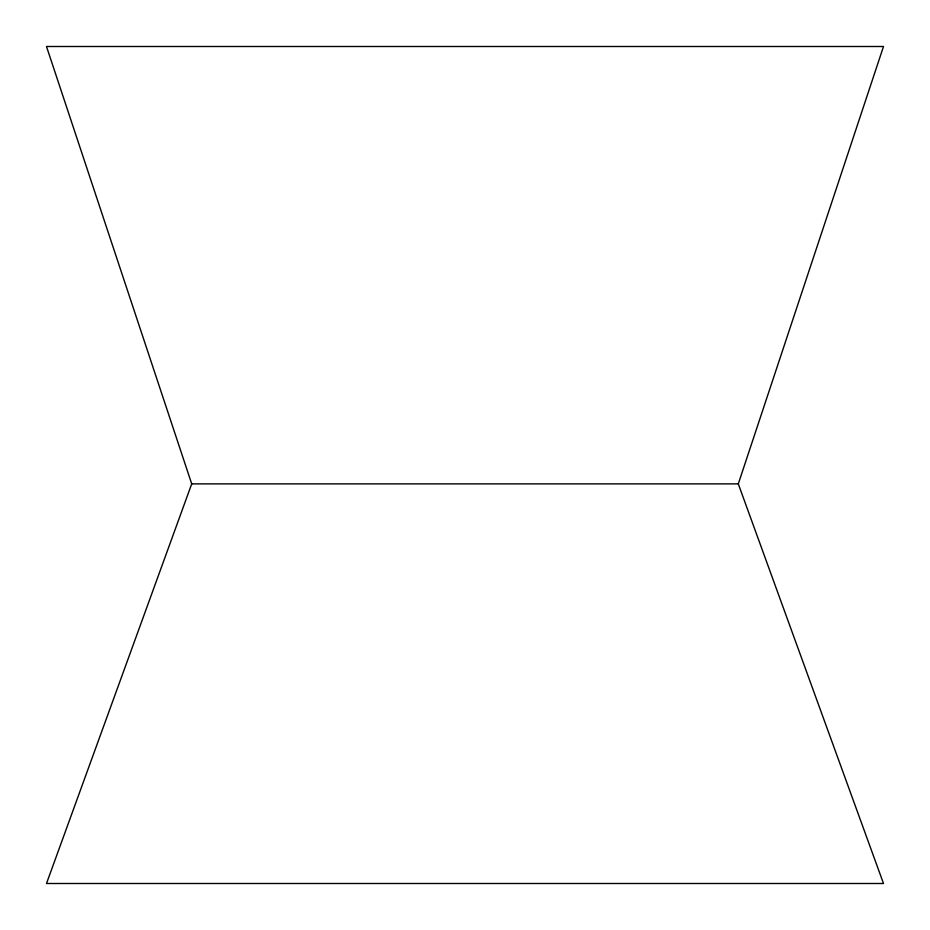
<?xml version="1.0" encoding="UTF-8"?>
<svg xmlns="http://www.w3.org/2000/svg" width="930" height="930" viewBox="0 0 930 930"><rect width="100%" height="100%" fill="white"/><g stroke="black" fill="none" stroke-linecap="round" stroke-linejoin="round"><path stroke-width="1.4" d="M738.292 483.879L883.5 46.5L46.5 46.5L191.708 483.879L46.5 883.5L883.5 883.5L738.292 483.879L191.708 483.879"/></g></svg>
